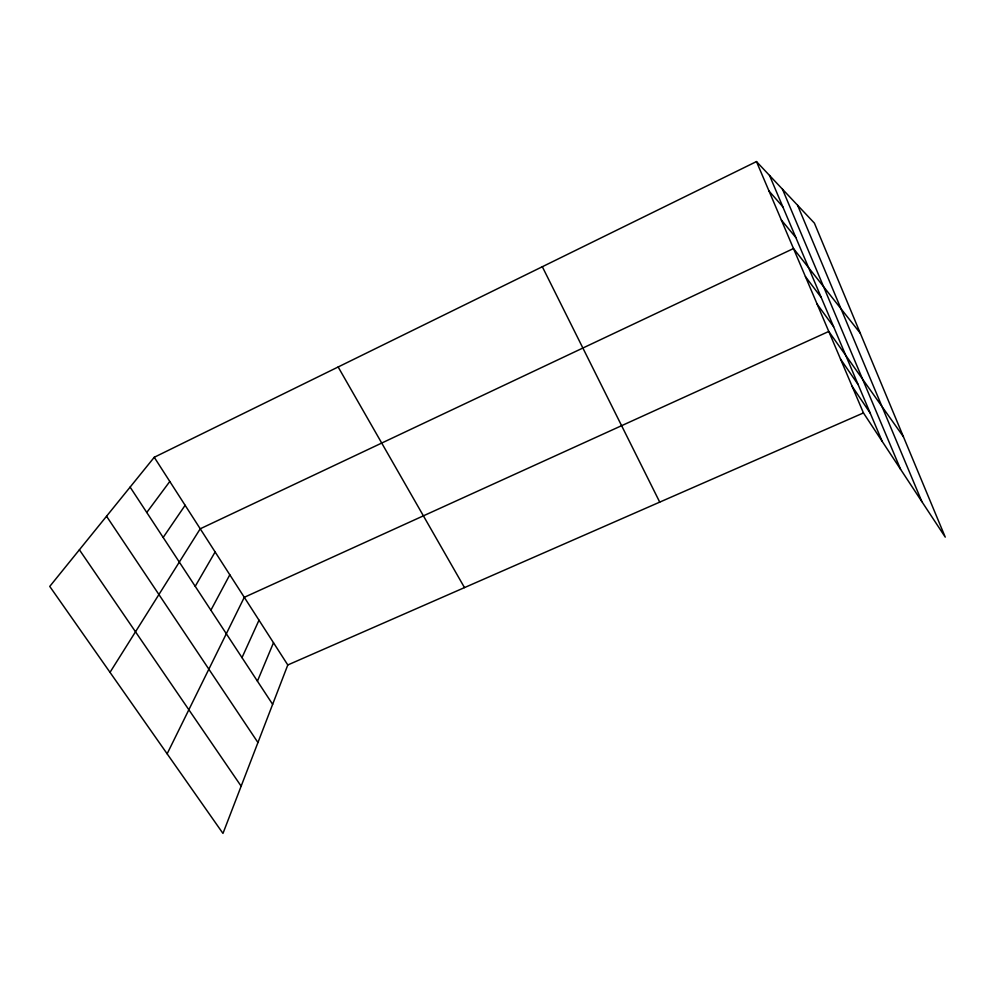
<?xml version="1.0" encoding="UTF-8"?>
<svg xmlns="http://www.w3.org/2000/svg" width="995" height="995" viewBox="0 0 995 995"><rect width="100%" height="100%" fill="white"/><g stroke="black" fill="none" stroke-linecap="round" stroke-linejoin="round"><path stroke-width="1.49" d="M863.449 412.925L287.791 664.971L222.967 833.424L49.75 586.416L154.25 457.277L756.474 161.576L814.395 223.116L945.25 537.126L863.449 412.925L756.474 161.576M257.431 681.165L273.501 642.733M241.996 657.633L258.998 620.183M167.135 753.812L244.285 597.311L828.773 331.459L903.41 436.73M210.89 610.209L229.808 574.787M195.219 586.329L215.131 551.951M110.01 672.346L200.231 528.793L793.488 248.539L860.265 333.201M163.155 537.474L185.12 505.298M146.762 512.487L169.797 481.468M769.011 191.04L782.791 206.736M781.349 220.019L795.813 237.494M805.428 276.622L821.211 297.455M817.193 304.246L833.599 326.696M840.514 359.046L858.113 384.567M79.389 549.787L241.151 786.174M852.068 386.197L870.252 413.199M106.54 516.243L257.941 742.531M130.121 487.102L272.642 704.348M154.25 457.277L287.791 664.971M338.151 366.981L464.491 587.597M542.325 266.735L659.735 502.127M769.533 175.456L882.179 441.37M782.468 189.199L900.574 469.292M797.592 205.268L921.867 501.617"/></g></svg>
